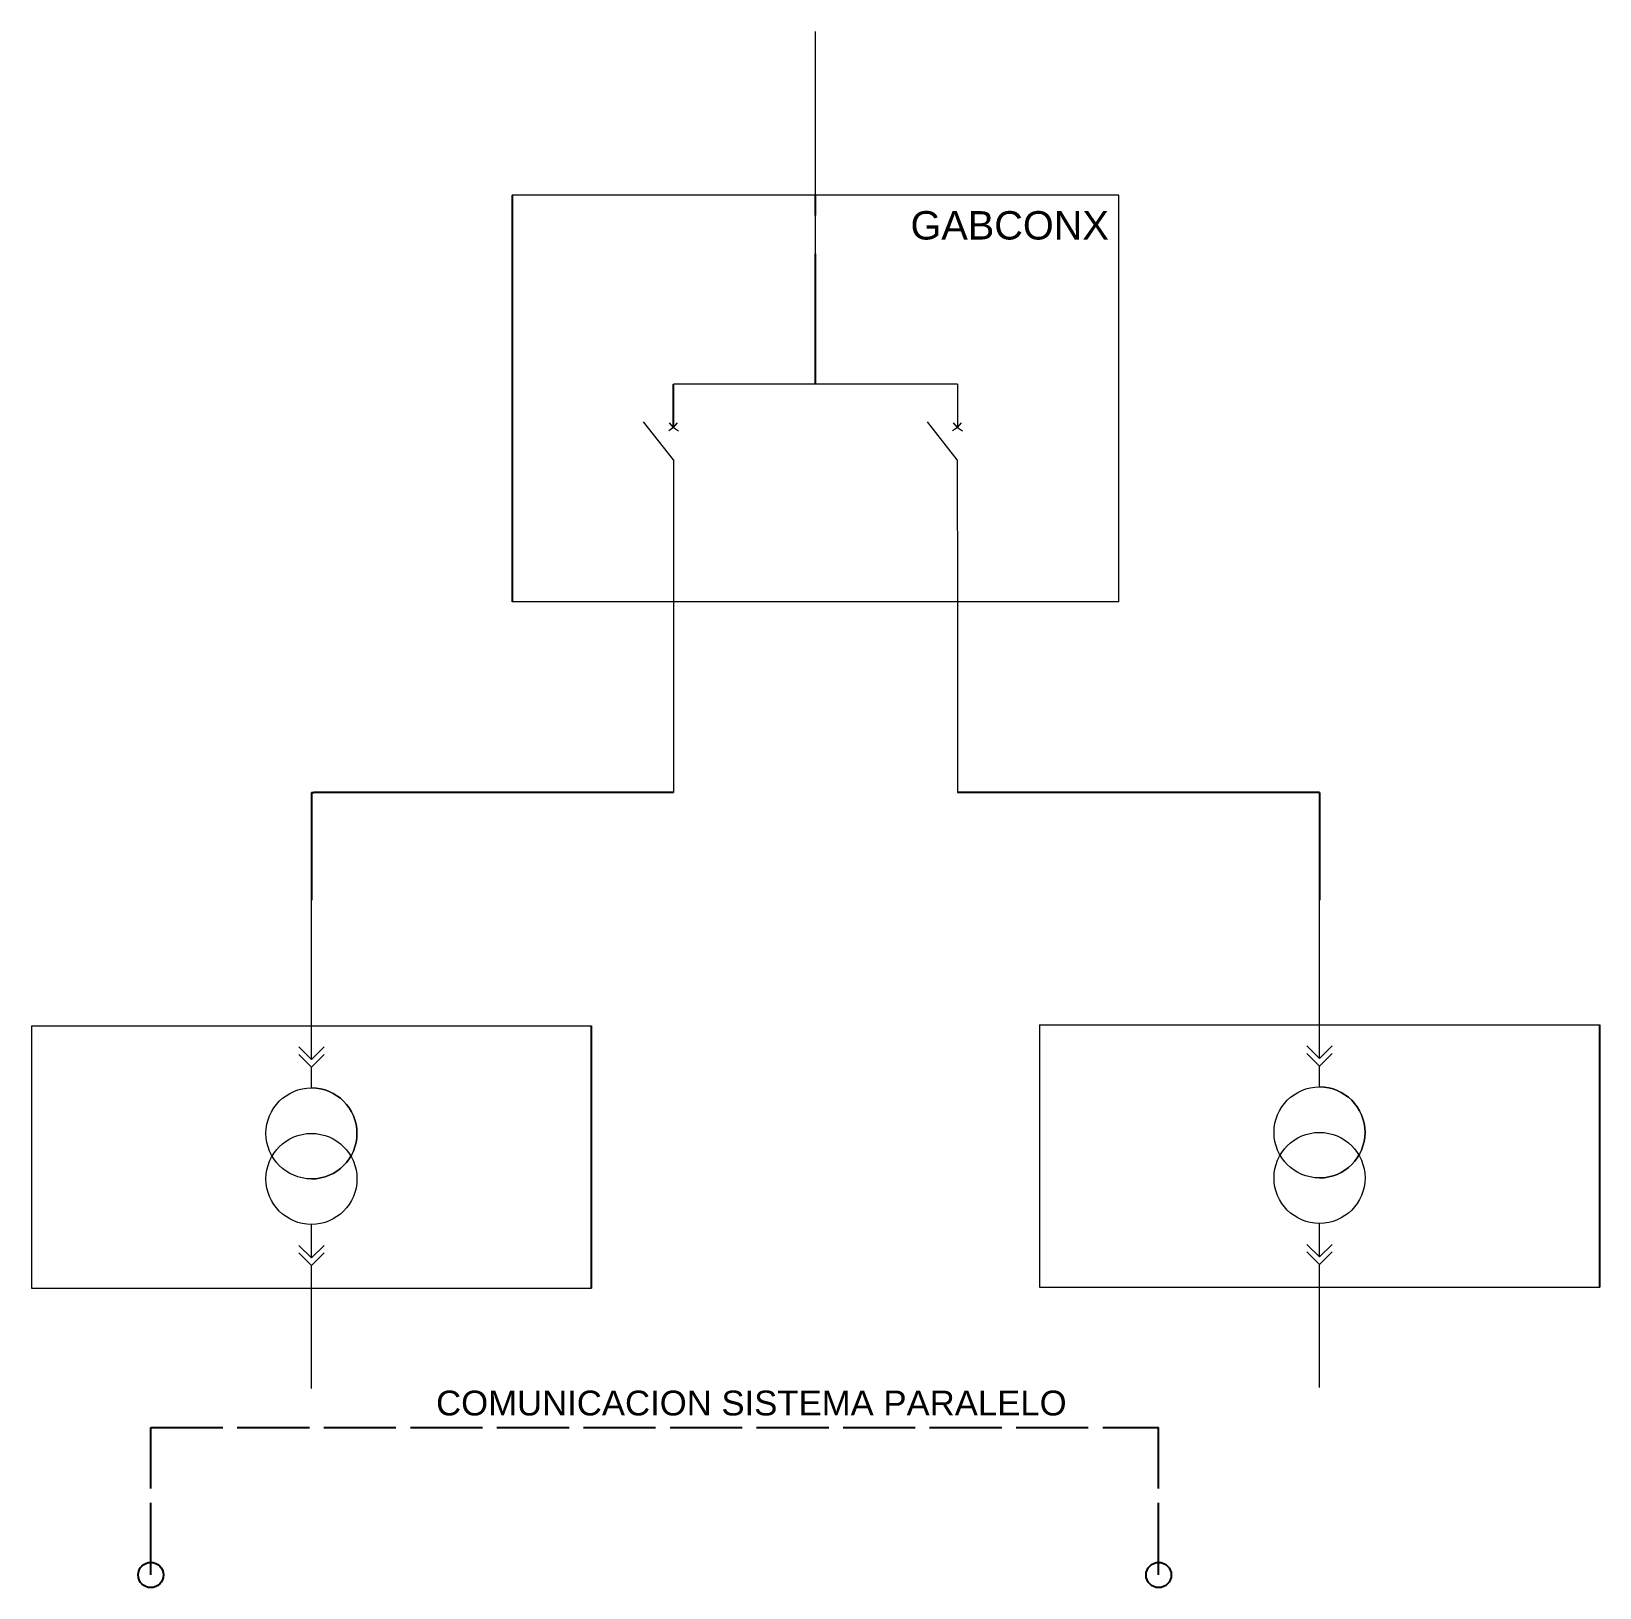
# Model space of a CAD drawing. Header units: millimetres. Extents: x -110 to 110, y -219 to 0.
import ezdxf
from ezdxf.enums import TextEntityAlignment as Align

# ---------------------------------------------------------------- set-up
doc = ezdxf.new("R2010")
doc.units = ezdxf.units.MM
doc.linetypes.add('DASHEDX2', pattern=[3.048, 2.54, -0.508])
doc.layers.add('ACOT', color=7, linetype='Continuous')
doc.styles.get("Standard").update_dxf_attribs({"font": 'arial.ttf'})

msp = doc.modelspace()

# ---------------------------------------------------------------- linework, layer by layer
at = {"color": 7}
for p, q in [((-42.74, -23.1), (-42.75, -80.38)), ((0, -25.95), (0, -23.1)), ((0, -49.73), (0, -31.35)), ((-19.98, -55.8), (-20, -49.73)), ((0, -49.73), (0, -49.73)), ((-19.99, -107.25), (-70.69, -107.26)), ((70.99, -107.26), (20, -107.26))]:
    msp.add_line(p, q, dxfattribs=at)
at = {"lineweight": 18}
for p, q in [((42.74, -23.1), (-42.74, -23.1)), ((42.73, -80.38), (42.73, -23.1)), ((0, -49.73), (-20, -49.73)), ((20, -49.73), (0, -49.73)), ((20, -49.73), (20, -55.8)), ((-20, -60.36), (-24.21, -55.03)), ((-19.98, -55.8), (-20.54, -55.17)), ((-19.98, -55.8), (-19.43, -55.17)), ((19.98, -60.36), (15.77, -55.03)), ((20, -55.8), (19.44, -55.17)), ((20, -55.8), (20.56, -55.17)), ((-19.98, -55.8), (-20.68, -56.27)), ((-19.98, -55.8), (-19.28, -56.27)), ((20, -55.8), (19.3, -56.27)), ((20, -55.8), (20.7, -56.27)), ((-20, -60.36), (-19.99, -107.26)), ((19.98, -60.36), (20, -80.38)), ((42.73, -80.38), (-42.75, -80.38)), ((20, -80.38), (20, -107.26))]:
    msp.add_line(p, q, dxfattribs=at)
for p, q in [((-71.01, -107.26), (-71, -122.4)), ((-71.01, -107.26), (-70.69, -107.26)), ((70.99, -107.26), (71.01, -122.4)), ((-31.53, -177.07), (-31.53, -140.12)), ((110.48, -176.93), (110.48, -139.98))]:
    msp.add_line(p, q)
at = {"color": 0, "linetype": 'ByBlock', "lineweight": 18, "transparency": 16777216}
for p, q in [((-71, -144.87), (-71, -122.4)), ((71.01, -144.73), (71.01, -122.26)), ((-110.46, -140.12), (-31.53, -140.12)), ((-110.46, -140.12), (-110.46, -177.07)), ((31.54, -139.98), (110.48, -139.98)), ((31.54, -139.98), (31.54, -176.93)), ((-71, -144.87), (-72.77, -143.09)), ((-71, -144.87), (-69.21, -143.09)), ((71.01, -144.73), (69.23, -142.95)), ((71.01, -144.73), (72.79, -142.95)), ((-71, -145.93), (-72.77, -144.16)), ((-71, -145.93), (-69.21, -144.16)), ((71.01, -145.79), (69.23, -144.02)), ((71.01, -145.79), (72.79, -144.02)), ((71.01, -148.73), (71.01, -145.79)), ((-71, -148.87), (-71, -145.93)), ((-71, -172.83), (-71, -168.1)), ((71.01, -172.69), (71.01, -167.96)), ((-71, -172.83), (-72.77, -171.05)), ((-71, -173.89), (-72.77, -172.12)), ((-71, -172.83), (-69.21, -171.05)), ((-71, -173.89), (-69.21, -172.12)), ((71.01, -172.69), (69.23, -170.91)), ((71.01, -173.75), (69.23, -171.98)), ((71.01, -172.69), (72.79, -170.91)), ((71.01, -173.75), (72.79, -171.98)), ((-71, -191.23), (-71, -173.89)), ((71.01, -191.09), (71.01, -173.75)), ((-110.46, -177.07), (-31.53, -177.07)), ((31.54, -176.93), (110.48, -176.93))]:
    msp.add_line(p, q, dxfattribs=at)
at = {"linetype": 'DASHEDX2', "ltscale": 4}
for p, q in [((-93.64, -217.5), (-93.64, -196.71)), ((-93.64, -196.71), (48.35, -196.71)), ((48.35, -217.5), (48.35, -196.71))]:
    msp.add_line(p, q, dxfattribs=at)
at = {"color": 0, "linetype": 'ByBlock', "lineweight": 18, "transparency": 16777216}
for centre in [(-71, -155.28), (71.01, -155.14), (-71, -161.69), (71.01, -161.55)]:
    msp.add_circle(centre, 6.41, dxfattribs=at)
for centre in [(-93.64, -217.5), (48.35, -217.5)]:
    msp.add_circle(centre, 1.78)
for centre in [(-71, -155.28), (71.01, -155.14)]:
    msp.add_arc(centre, 6.41, 270, 90, dxfattribs=at)
at = {"layer": 'ACOT', "color": 0, "lineweight": 18}
msp.add_line((0, -31.35), (0, 0), dxfattribs=at)

# ---------------------------------------------------------------- texts
at = {"color": 0, "lineweight": 18}
msp.add_text('GABCONX', height=4, dxfattribs=at).set_placement((13.39, -29.33))
msp.add_text('COMUNICACION SISTEMA PARALELO', height=3.5).set_placement((-9.03, -195.02), align=Align.CENTER)

doc.saveas('drawing.dxf')
